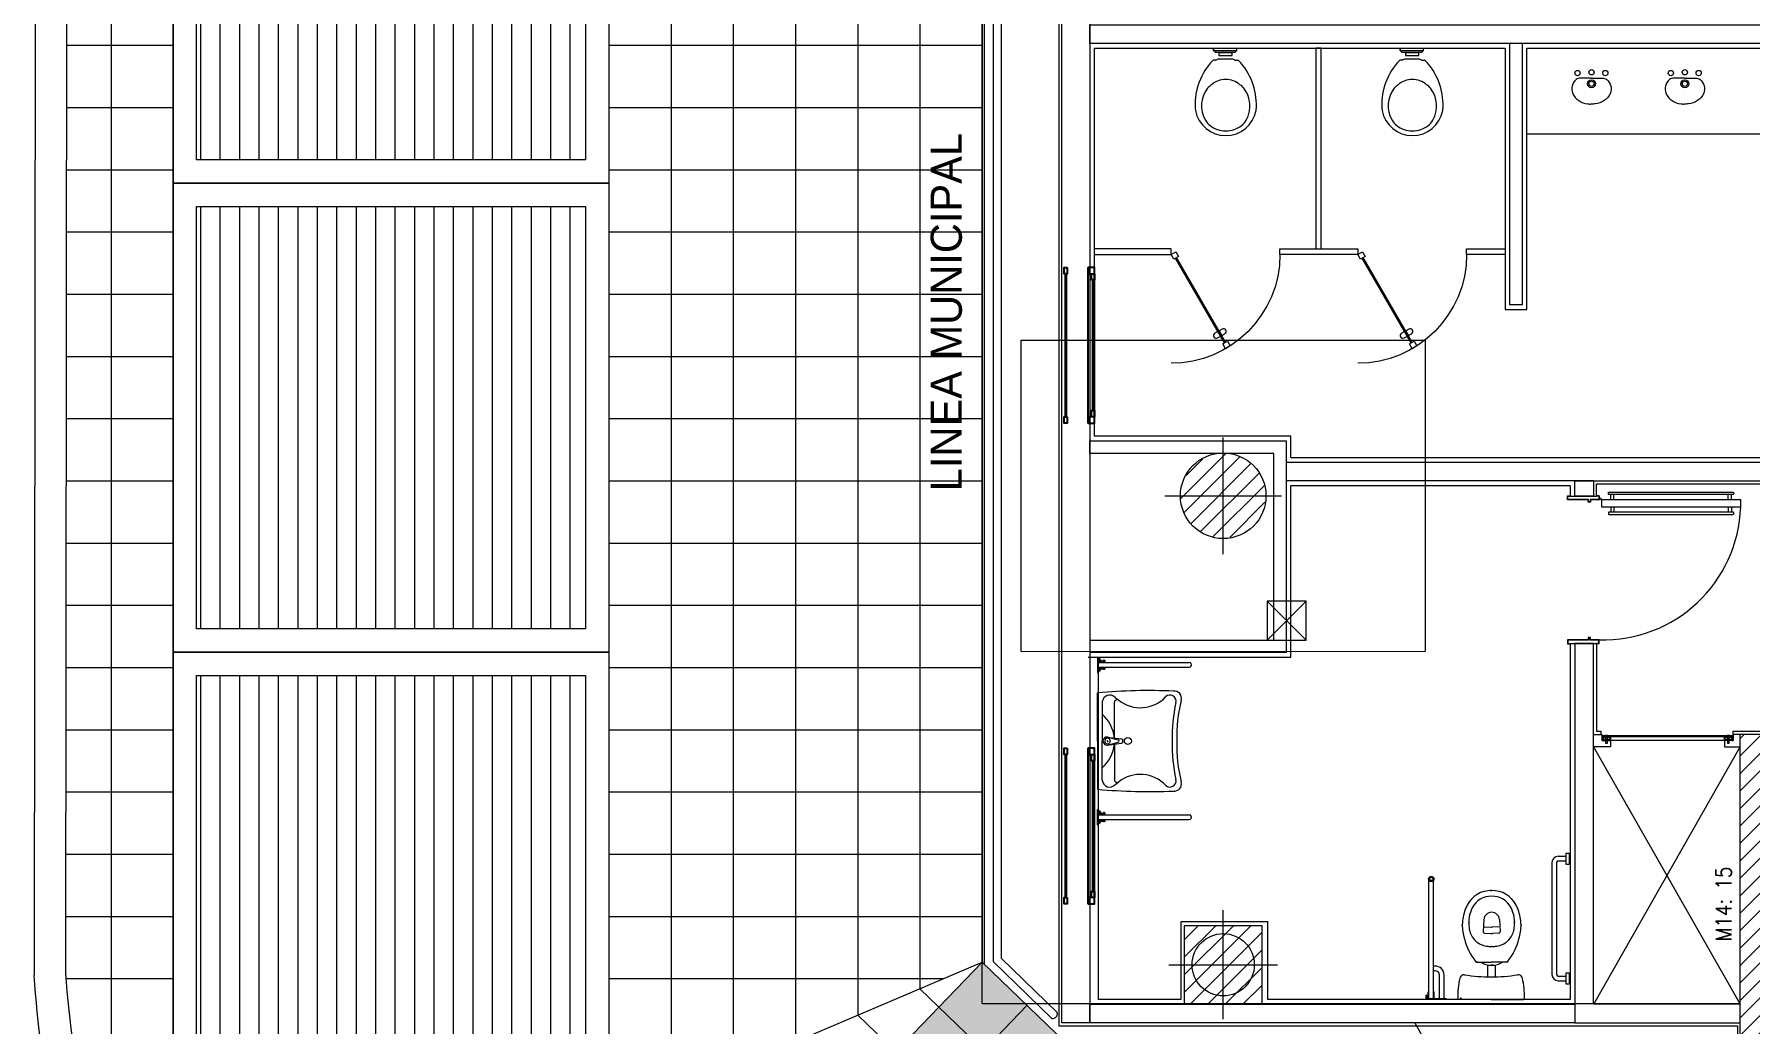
# Model space of a CAD drawing. Header units: millimetres. Extents: x 14 to 290, y 66 to 213.
# Drawn here: x 13.82 to 24.84, y 147.97 to 154.33 of the extents above; entities that cross this region are included whole.
import ezdxf
from ezdxf.enums import TextEntityAlignment as Align

# ---------------------------------------------------------------- set-up
doc = ezdxf.new("R2010")
doc.units = ezdxf.units.MM
doc.linetypes.add('HIDDEN', pattern=[9.525, 6.35, -3.175])
for name, color, linetype, lineweight in [('OCASA_TODAS_r08$0$50-EXTRACCION', 252, 'Continuous', 20), ('OCASA_TODAS_r08$0$A_VENTANAS', 252, 'Continuous', 20), ('OCASA_TODAS_r08$0$CARP-BARRIDO', 252, 'Continuous', 15), ('OCASA_TODAS_r08$0$CARP-HERRAJES', 252, 'Continuous', 15), ('OCASA_TODAS_r08$0$CARP-HOJA', 252, 'Continuous', 20), ('OCASA_TODAS_r08$0$CARP-MARCO', 252, 'Continuous', 20), ('OCASA_TODAS_r08$0$CARPINTERIA', 252, 'Continuous', 15), ('OCASA_TODAS_r08$0$CGC COLUMNAS', 252, 'Continuous', 20), ('OCASA_TODAS_r08$0$CGC COLUMNAS EJES', 252, 'Continuous', 20), ('OCASA_TODAS_r08$0$CGC COLUMNAS HATCH', 252, 'Continuous', 20), ('OCASA_TODAS_r08$0$CGC TABIQUES', 252, 'Continuous', 20), ('OCASA_TODAS_r08$0$CGC TABIQUES REF', 252, 'Continuous', 20), ('OCASA_TODAS_r08$0$CGC VIGAS', 252, 'HIDDEN', 15), ('OCASA_TODAS_r08$0$HACH MURO', 252, 'Continuous', 15), ('OCASA_TODAS_r08$0$HERRERIA', 252, 'Continuous', 20), ('OCASA_TODAS_r08$0$L.M.', 252, 'Continuous', 20), ('OCASA_TODAS_r08$0$LINEA_DE_PROYECCION', 252, 'HIDDEN', 15), ('OCASA_TODAS_r08$0$MURO CEMENTO DE 12', 252, 'Continuous', 20), ('OCASA_TODAS_r08$0$MURO CERAMICO DE 12', 252, 'Continuous', 20), ('OCASA_TODAS_r08$0$MURO CERAMICO DE 18', 252, 'Continuous', 20), ('OCASA_TODAS_r08$0$MURO CERAMICO DE 8', 252, 'Continuous', 20), ('OCASA_TODAS_r08$0$MURO LADRILLO COMUN', 252, 'Continuous', 20), ('OCASA_TODAS_r08$0$PASES ASCENSORES', 252, 'Continuous', 15), ('OCASA_TODAS_r08$0$REVESTIMIENTOS', 252, 'Continuous', 20), ('OCASA_TODAS_r08$0$Revision', 251, 'Continuous', 20), ('OCASA_TODAS_r08$0$REVOQUES', 251, 'Continuous', 15), ('OCASA_TODAS_r08$0$SANITARIOS', 251, 'Continuous', 15), ('OCASA_TODAS_r08$0$TABIQUES PLACAS YESO', 251, 'Continuous', 20), ('OCASA_TODAS_r08$0$VEREDA', 251, 'Continuous', 15)]:
    doc.layers.add(name, color=color, linetype=linetype, lineweight=lineweight)
doc.styles.add('OCASA_TODAS_r08$0$CYPETXT', font='romans__.ttf', dxfattribs={"height": 0.2})
doc.styles.add('OCASA_TODAS_r08$0$Standard', font='txt')

# ---------------------------------------------------------------- blocks, each defined once
blk = doc.blocks.new('OCASA_TODAS_r08$0$EJES_DE_LA_COLUMNA')
at = {"layer": 'OCASA_TODAS_r08$0$CGC COLUMNAS EJES'}
for p, q in [((0, -0.5), (0, 0.5)), ((-0.5, 0), (0.5, 0))]:
    blk.add_line(p, q, dxfattribs=at)
blk = doc.blocks.new('OCASA_TODAS_r08$0$Estructura PB para Arquitectura')
at = {"layer": 'OCASA_TODAS_r08$0$CGC COLUMNAS'}
blk.add_lwpolyline([(1099.408478, 374.99809), (1099.908478, 374.99809), (1099.908478, 375.49809), (1099.408478, 375.49809), (1099.408478, 374.99809)], close=True, dxfattribs=at)
blk.add_lwpolyline([(1099.408478, 374.99809), (1099.908478, 374.99809), (1099.908478, 375.49809), (1099.408478, 375.49809), (1099.408478, 374.99809)], close=True, dxfattribs=at)
for centre, radius in [((1099.658478, 378.262974, -0.000029), 0.275), ((1099.658478, 378.262974, -0.000029), 0.275), ((1099.658478, 375.24809, -0.000029), 0.2)]:
    blk.add_circle(centre, radius, dxfattribs=at)
at = {"layer": 'OCASA_TODAS_r08$0$CGC COLUMNAS HATCH'}
for p, q in [((1099.386147, 378.246122, -0.000029), (1099.675331, 378.535305, -0.000029)), ((1099.408488, 378.155326, -0.000029), (1099.766127, 378.512964, -0.000029)), ((1099.419891, 378.393003, -0.000029), (1099.52845, 378.501562, -0.000029)), ((1099.451816, 378.085516, -0.000029), (1099.835936, 378.469637, -0.000029)), ((1099.512136, 378.0327, -0.000029), (1099.888753, 378.409316, -0.000029)), ((1099.591203, 377.99863, -0.000029), (1099.922823, 378.330249, -0.000029)), ((1099.700311, 377.9946, -0.000029), (1099.926853, 378.221142, -0.000029)), ((1099.408479, 375.069744, -0.000029), (1099.836824, 375.49809, -0.000029)), ((1099.408479, 375.296018, -0.000029), (1099.61055, 375.49809, -0.000029)), ((1099.408479, 375.409156, -0.000029), (1099.497413, 375.49809, -0.000029)), ((1099.408479, 375.182881, -0.000029), (1099.723687, 375.49809, -0.000029)), ((1099.449961, 374.99809, -0.000029), (1099.908479, 375.456607, -0.000029)), ((1099.563098, 374.99809, -0.000029), (1099.908479, 375.34347, -0.000029)), ((1099.676236, 374.99809, -0.000029), (1099.908479, 375.230333, -0.000029)), ((1099.789373, 374.99809, -0.000029), (1099.908479, 375.117196, -0.000029)), ((1099.90251, 374.99809, -0.000029), (1099.908479, 375.004059, -0.000029))]:
    blk.add_line(p, q, dxfattribs=at)
at = {"layer": 'OCASA_TODAS_r08$0$CGC TABIQUES', "elevation": -0.000029}
blk.add_lwpolyline([(1102.981196, 371.248332), (1102.981196, 376.731072), (1103.131196, 376.731072), (1103.131196, 374.295923), (1105.878155, 374.295923), (1105.878155, 376.731072), (1106.028155, 376.731072), (1106.028155, 374.145923), (1103.131196, 374.145923), (1103.131196, 371.248332)], dxfattribs=at)
at = {"layer": 'OCASA_TODAS_r08$0$CGC VIGAS', "lineweight": 9}
for p, q in [((1098.108222, 374.99809, -0.000029), (1098.108222, 401.069086, -0.000029)), ((1100.959509, 377.263229, -0.000029), (1100.959509, 379.26309, -0.000029)), ((1098.358971, 377.262997, -0.000029), (1100.959509, 377.263229, -0.000029)), ((1098.108222, 374.99809, -0.000029), (1102.981196, 374.99809, -0.000029))]:
    blk.add_line(p, q, dxfattribs=at)
blk.add_lwpolyline([(1098.358971, 377.262997), (1098.358971, 379.262858), (1100.959509, 379.26309)], dxfattribs=at)
at = {"layer": 'OCASA_TODAS_r08$0$CGC COLUMNAS EJES'}
for p, xscale, yscale in [((1099.658478, 378.262974, -0.000029), 0.75, 0.75), ((1099.658478, 375.24809, -0.000029), 0.7, 0.7), ((1099.658478, 375.24809, -0.000029), 0.6, 0.6)]:
    blk.add_blockref('OCASA_TODAS_r08$0$EJES_DE_LA_COLUMNA', p, dxfattribs=dict(at, xscale=xscale, yscale=yscale))
at = {"layer": 'OCASA_TODAS_r08$0$CGC TABIQUES REF', "style": 'OCASA_TODAS_r08$0$CYPETXT', "width": 0.863438}
blk.add_text('M14: 15', height=0.1, rotation=90, dxfattribs=at).set_placement((1102.876196, 375.638373, -0.000029), align=Align.MIDDLE_CENTER)
blk = doc.blocks.new('OCASA_TODAS_r08$0$FLOICDVS')
at = {"layer": 'OCASA_TODAS_r08$0$SANITARIOS'}
for p, q in [((-0.061377, -0.076247), (-0.074187, -0.07626)), ((0.063842, -0.076117), (0.081, -0.076099))]:
    blk.add_line(p, q, dxfattribs=at)
for points in [[(-0.075, 0), (0.075, 0)], [(-0.075, -0.015154), (-0.075, 0)], [(-0.075, 0), (-0.075, -0.015154)], [(0.075, -0.015154), (0.075, 0)], [(-0.075, -0.015154), (0.075, -0.015154)], [(-0.075, -0.015154), (-0.063685, -0.024285)], [(-0.063685, -0.024285), (0.063685, -0.024285)], [(0.049962, -0.068812), (-0.047362, -0.068829)], [(-0.040186, -0.024285), (-0.040186, -0.046461), (0.044347, -0.046461), (0.044347, -0.024285)], [(0.044347, -0.024285), (0.044347, -0.030155), (-0.040186, -0.030155), (-0.040186, -0.024285)], [(0.075, -0.015154), (0.063685, -0.024285)]]:
    blk.add_lwpolyline(points, dxfattribs=at)
for centre, radius, start, end in [((0.21901, -0.363193), 0.412677, 136.427375, 181.977505), ((-0.074179, -0.08426), 0.008, 90.059385, 136.427375), ((-0.061386, -0.068247), 0.008, 270.059385, 305.49033), ((0.001315, -0.156182), 0.1, 119.128699, 125.49033), ((0.001315, -0.156182), 0.1, 54.628441, 60.891305), ((0.063834, -0.068117), 0.008, 234.628441, 270.059385), ((0.081008, -0.084099), 0.008, 43.691396, 90.059385), ((-0.211602, -0.36364), 0.412677, 358.141266, 43.691396), ((0.003684, -0.343728), 0.143048, 90.059385, 129.924466), ((0.003684, -0.343728), 0.143048, 50.194305, 90.059385), ((0.03408, -0.369768), 0.186146, 142.397501, 209.943791), ((0.022534, -0.385727), 0.187771, 126.108162, 136.378791), ((-0.01508, -0.385766), 0.187771, 43.73998, 54.010609), ((-0.026659, -0.369831), 0.186146, 330.17498, 37.72127), ((0.027174, -0.363387), 0.221042, 183.643525, 189.515329), ((0.003704, -0.363215), 0.197964, 190.687271, 270.059385), ((0.003704, -0.363215), 0.197964, 270.059385, 349.4315), ((-0.019766, -0.363435), 0.221042, 350.603442, 356.475246), ((-0.031611, -0.409009), 0.109643, 209.310244, 233.514819), ((0.003704, -0.363215), 0.167464, 233.116522, 270.059385), ((0.003704, -0.363215), 0.167464, 270.059385, 307.002249), ((0.039114, -0.408935), 0.109643, 306.603952, 330.808527)]:
    blk.add_arc(centre, radius, start, end, dxfattribs=at)
blk = doc.blocks.new('OCASA_TODAS_r08$0$009-ECH-A-PL-PB-EME$0$bacha discap')
for p, q in [((-0.000018, 0.497234), (0.003982, 0.497234)), ((-0.000018, 0.497234), (-0.000015, 0.399234)), ((0.003982, 0.497234), (0.003985, 0.399234)), ((0.003983, 0.474429), (0.046983, 0.474431)), ((0.003983, 0.470429), (0.046983, 0.470431)), ((0.003983, 0.463265), (0.588983, 0.463285)), ((0.017764, 0.482021), (0.005764, 0.48202)), ((0.005764, 0.48202), (0.005764, 0.474631)), ((0.017764, 0.474632), (0.005764, 0.474631)), ((0.014764, 0.483009), (0.008764, 0.483008)), ((0.011764, 0.48202), (0.011764, 0.474632)), ((0.017764, 0.482021), (0.017764, 0.474632)), ((0.03689, 0.46816), (0.034705, 0.46816)), ((0.040591, 0.470223), (0.035637, 0.470223)), ((0.040591, 0.468376), (0.035637, 0.468375)), ((0.044292, 0.478068), (0.036889, 0.478068)), ((0.036889, 0.478068), (0.036889, 0.474375)), ((0.03689, 0.468375), (0.03689, 0.46816)), ((0.040591, 0.470223), (0.045545, 0.470223)), ((0.040591, 0.468376), (0.045545, 0.468376)), ((0.044292, 0.478068), (0.044292, 0.474376)), ((0.044293, 0.468376), (0.044293, 0.46816)), ((0.044293, 0.46816), (0.046477, 0.46816)), ((-0.000015, 0.399234), (0.003985, 0.399234)), ((0.003984, 0.433265), (0.588984, 0.433285)), ((0.003984, 0.426039), (0.046984, 0.42604)), ((0.003984, 0.422039), (0.046984, 0.42204)), ((0.005766, 0.414448), (0.005766, 0.421837)), ((0.017766, 0.421837), (0.005766, 0.421837)), ((0.017766, 0.414449), (0.005766, 0.414448)), ((0.014766, 0.41346), (0.008766, 0.41346)), ((0.011766, 0.414448), (0.011766, 0.421837)), ((0.017766, 0.414449), (0.017766, 0.421837)), ((0.036891, 0.42831), (0.034706, 0.42831)), ((0.040592, 0.428095), (0.035638, 0.428095)), ((0.040593, 0.426248), (0.035638, 0.426247)), ((0.036891, 0.428095), (0.036891, 0.42831)), ((0.036891, 0.418402), (0.036891, 0.422095)), ((0.044294, 0.418403), (0.036891, 0.418402)), ((0.040592, 0.428095), (0.045547, 0.428095)), ((0.040593, 0.426248), (0.045547, 0.426248)), ((0.044294, 0.42831), (0.046479, 0.428311)), ((0.044294, 0.428095), (0.044294, 0.42831)), ((0.044294, 0.418403), (0.044294, 0.422095)), ((0, -0.041856), (0, 0.268144)), ((0.113601, 0.237803), (0.135801, 0.220085)), ((0.029167, 0.210294), (0.029167, -0.041638)), ((0.108438, -0.02192), (0.108438, 0.206777)), ((0, -0.041856), (0, -0.351856)), ((0.029167, -0.294005), (0.029167, -0.042073)), ((0.060417, -0.015821), (0.152155, -0.027472)), ((0.060417, -0.067455), (0.152155, -0.055804)), ((0.065889, -0.016516), (0.131485, -0.033613)), ((0.065889, -0.066761), (0.131485, -0.049664)), ((0.108438, -0.061357), (0.108438, -0.290488)), ((0.113601, -0.321515), (0.135801, -0.303797)), ((0, -0.482517), (0.004, -0.482517)), ((0, -0.580517), (0, -0.482517)), ((0.004, -0.580517), (0.004, -0.482517)), ((0.004, -0.505321), (0.047, -0.505321)), ((0.004, -0.509321), (0.047, -0.509321)), ((0.004, -0.516547), (0.589, -0.516547)), ((0.004, -0.546547), (0.589, -0.546547)), ((0.005781, -0.497731), (0.005781, -0.505119)), ((0.017781, -0.497731), (0.005781, -0.497731)), ((0.017781, -0.505119), (0.005781, -0.505119)), ((0.014781, -0.496743), (0.008781, -0.496743)), ((0.011781, -0.497731), (0.011781, -0.505119)), ((0.017781, -0.497731), (0.017781, -0.505119)), ((0.036907, -0.511592), (0.034722, -0.511592)), ((0.040608, -0.509529), (0.035654, -0.509529)), ((0.040608, -0.511376), (0.035654, -0.511376)), ((0.04431, -0.501684), (0.036907, -0.501684)), ((0.036907, -0.501684), (0.036907, -0.505376)), ((0.036907, -0.511376), (0.036907, -0.511592)), ((0.040608, -0.509529), (0.045562, -0.509529)), ((0.040608, -0.511376), (0.045562, -0.511376)), ((0.04431, -0.501684), (0.04431, -0.505376)), ((0.04431, -0.511376), (0.04431, -0.511592)), ((0.04431, -0.511592), (0.046495, -0.511592)), ((0, -0.580517), (0.004, -0.580517)), ((0.004, -0.553712), (0.047, -0.553712)), ((0.004, -0.557712), (0.047, -0.557712)), ((0.005781, -0.565303), (0.005781, -0.557914)), ((0.017781, -0.557914), (0.005781, -0.557914)), ((0.017781, -0.565303), (0.005781, -0.565303)), ((0.014781, -0.566291), (0.008781, -0.566291)), ((0.011781, -0.565303), (0.011781, -0.557914)), ((0.017781, -0.565303), (0.017781, -0.557914)), ((0.036907, -0.551442), (0.034722, -0.551442)), ((0.040608, -0.551657), (0.035654, -0.551657)), ((0.040608, -0.553504), (0.035654, -0.553504)), ((0.036907, -0.551657), (0.036907, -0.551442)), ((0.036907, -0.561349), (0.036907, -0.557657)), ((0.04431, -0.561349), (0.036907, -0.561349)), ((0.040608, -0.551657), (0.045562, -0.551657)), ((0.040608, -0.553504), (0.045562, -0.553504)), ((0.04431, -0.551442), (0.046495, -0.551442)), ((0.04431, -0.551657), (0.04431, -0.551442)), ((0.04431, -0.561349), (0.04431, -0.557657))]:
    blk.add_line(p, q)
blk.add_circle((0.194445, -0.041638), 0.0225)
for centre, radius, start, end in [((0.008764, 0.47796), 0.005048, 53.541216, 126.462679), ((0.011764, 0.482491), 0.005149, 0.001947, 180.001947), ((0.014764, 0.47796), 0.005048, 53.541216, 126.462679), ((0.040591, 0.470681), 0.006403, 203.181747, 336.822148), ((0.035637, 0.469299), 0.000924, 90.001947, 270.001947), ((0.045545, 0.469299), 0.000924, 270.001947, 90.001947), ((0.046983, 0.472431), 0.002, 270.001947, 90.001947), ((0.588983, 0.448285), 0.015, 270.001947, 90.001947), ((0.008766, 0.418508), 0.005048, 233.541216, 306.462679), ((0.011766, 0.413978), 0.005149, 180.001947, 0.001947), ((0.014766, 0.418509), 0.005048, 233.541216, 306.462679), ((0.040593, 0.42579), 0.006403, 23.181747, 156.822148), ((0.035638, 0.427171), 0.000924, 90.001947, 270.001947), ((0.045547, 0.427171), 0.000924, 270.001947, 90.001947), ((0.046984, 0.42404), 0.002, 270.001947, 90.001947), ((0.333038, -3.547768), 3.830417, 87.686349, 94.987919), ((0.077544, 0.205141), 0.048651, 42.17251, 173.919819), ((0.125356, 0.206777), 0.016918, 51.876106, 180), ((0.274113, 0.39633), 0.224037, 231.876106, 317.019251), ((0.464539, 0.214099), 0.039666, 347.888899, 131.966292), ((0.492046, 0.23236), 0.04737, 346.506232, 95.298314), ((1.486142, -0.016883), 0.977498, 165.896599, 181.457555), ((-0.117544, -0.041638), 0.225982, 5.034008, 49.517713), ((1.500513, -0.017368), 1.021852, 167.3865, 181.40985), ((-0.117544, -0.042073), 0.225982, 310.482287, 355.078049), ((0.060417, -0.041638), 0.025817, 75.523831, 284.476169), ((0.063631, -0.041638), 0.0175, 0, 180), ((0.063631, -0.041638), 0.0175, 180, 0), ((0.063631, -0.041638), 0.003214, 0, 180), ((0.063631, -0.041638), 0.003214, 180, 0), ((0.12992, -0.041638), 0.008177, 281.036933, 78.963067), ((0.148498, -0.041638), 0.014631, 270, 90), ((1.500513, -0.066343), 1.021852, 178.59015, 192.6135), ((1.581737, -0.027611), 1.102025, 180.73498, 180.740641), ((1.486142, -0.066829), 0.977498, 178.542445, 194.103401), ((1.567837, -0.028379), 1.058961, 180.723313, 180.729203), ((0.077544, -0.288852), 0.048651, 186.080181, 317.82749), ((0.125356, -0.290488), 0.016918, 180, 308.123894), ((0.274113, -0.480042), 0.224037, 42.980749, 128.123894), ((0.464539, -0.297811), 0.039666, 228.033708, 12.111101), ((0.492046, -0.316071), 0.04737, 264.701686, 13.493768), ((0.333038, 3.464056), 3.830417, 265.012081, 272.313651), ((0.008781, -0.501791), 0.005048, 53.539269, 126.460731), ((0.011781, -0.49726), 0.005149, 0, 180), ((0.014781, -0.501791), 0.005048, 53.539269, 126.460731), ((0.040608, -0.509071), 0.006403, 203.1798, 336.8202), ((0.040608, -0.553962), 0.006403, 23.1798, 156.8202), ((0.035654, -0.510453), 0.000924, 90, 270), ((0.045562, -0.510453), 0.000924, 270, 90), ((0.047, -0.507321), 0.002, 270, 90), ((0.589, -0.531547), 0.015, 270, 90), ((0.008781, -0.561243), 0.005048, 233.539269, 306.460731), ((0.011781, -0.565773), 0.005149, 180, 0), ((0.014781, -0.561243), 0.005048, 233.539269, 306.460731), ((0.035654, -0.552581), 0.000924, 90, 270), ((0.045562, -0.552581), 0.000924, 270, 90), ((0.047, -0.555712), 0.002, 270, 90)]:
    blk.add_arc(centre, radius, start, end)
blk = doc.blocks.new('OCASA_TODAS_r08$0$009-ECH-A-PL-PB-EME$0$DISCAPACITADO-INODORO CON BARRAL')
for p, q in [((2.998511, 20.703112), (2.998511, 20.83471)), ((2.998511, 20.83471), (3.024846, 20.83471)), ((3.002511, 20.703112), (3.002511, 20.830784)), ((3.002511, 20.830784), (3.024846, 20.830784)), ((3.002511, 20.821961), (3.047511, 20.821961)), ((3.002511, 20.818972), (3.047511, 20.818972)), ((3.002511, 20.816858), (3.764168, 20.816858)), ((3.002511, 20.816858), (3.002511, 20.786858)), ((3.002511, 20.786858), (3.764168, 20.786858)), ((3.002511, 20.785411), (3.047511, 20.785411)), ((3.002511, 20.782422), (3.047511, 20.782422)), ((3.003056, 20.74972), (3.155452, 20.74972)), ((3.024846, 20.830784), (3.024846, 20.83471)), ((3.047511, 20.821961), (3.047511, 20.818972)), ((3.047511, 20.782422), (3.047511, 20.785411)), ((3.182872, 20.77714), (3.182872, 20.786858)), ((3.212872, 20.77714), (3.212872, 20.786858)), ((2.998511, 20.703112), (3.002511, 20.703112)), ((2.998511, 20.417246), (2.998511, 20.624245)), ((3.003056, 20.71972), (3.155452, 20.71972)), ((2.998511, 20.417246), (2.998511, 20.210247)), ((3.144075, 20.438741), (3.219896, 20.438741)), ((3.218506, 20.404819), (3.218506, 20.413741)), ((3.238506, 20.509013), (3.238506, 20.413741)), ((3.238506, 20.31847), (3.238506, 20.413741)), ((3.424382, 20.459477), (3.421817, 20.419883)), ((3.424382, 20.368006), (3.421817, 20.4076)), ((3.511794, 20.463633), (3.435037, 20.468826)), ((3.464538, 20.460597), (3.461733, 20.417297)), ((3.464538, 20.366886), (3.461733, 20.410186)), ((3.142514, 20.389946), (3.219699, 20.389946)), ((3.511794, 20.36385), (3.435037, 20.358657)), ((3.118511, 19.986241), (3.118511, 19.936241)), ((3.148511, 19.986241), (3.148511, 19.936241)), ((3.878511, 20.026241), (3.158511, 20.026241)), ((3.878511, 19.996241), (3.158511, 19.996241)), ((3.888511, 19.986241), (3.888511, 19.936241)), ((3.918511, 19.986241), (3.918511, 19.936241)), ((3.168511, 19.936241), (3.098511, 19.936241)), ((3.098511, 19.936241), (3.098511, 19.916241)), ((3.168511, 19.916241), (3.098511, 19.916241)), ((3.168511, 19.936241), (3.168511, 19.916241)), ((3.938511, 19.936241), (3.868511, 19.936241)), ((3.868511, 19.936241), (3.868511, 19.916241)), ((3.938511, 19.916241), (3.868511, 19.916241)), ((3.938511, 19.936241), (3.938511, 19.916241))]:
    blk.add_line(p, q)
for radius in [0.017164, 0.010854]:
    blk.add_circle((3.772511, 20.801858), radius)
for centre, radius, start, end in [((3.155452, 20.77714), 0.05742, 270, 0), ((3.155452, 20.77714), 0.02742, 270, 0), ((3.006511, 20.624247), 0.008, 90, 180), ((3.006511, 20.007626), 0.62462, 78.220459, 90), ((3.128309, 20.591682), 0.028, 351.710509, 78.220459), ((4.446431, 20.399635), 1.304038, 171.710509, 179.226205), ((3.248506, 20.509013), 0.01, 129.00812, 180), ((3.473506, 20.231241), 0.367466, 103.37444, 129.00812), ((3.491506, 20.403741), 0.163248, 124.042781, 139.969741), ((3.481969, 20.284193), 0.318567, 90.622854, 107.060775), ((3.473216, 20.419849), 0.139796, 106.030898, 121.526022), ((3.492389, 20.330209), 0.231332, 98.923451, 104.463805), ((3.491506, 20.314991), 0.24625, 81.828766, 98.171234), ((3.466506, 20.284978), 0.31799, 69.974016, 87.837302), ((3.481107, 20.322542), 0.240522, 64.010193, 79.119909), ((3.453393, 20.262214), 0.343898, 64.264316, 69.220045), ((3.524006, 20.416241), 0.137523, 358.958373, 62.96914), ((3.524006, 20.416241), 0.174523, 358.958373, 62.96914), ((4.446431, 20.434857), 1.304038, 180.773795, 188.289491), ((3.331019, 20.420028), 0.112688, 145.181117, 183.198065), ((3.331019, 20.407455), 0.112688, 176.801935, 214.818883), ((3.617646, 20.413741), 0.27914, 175.151058, 180), ((3.617646, 20.413741), 0.27914, 180, 184.848942), ((3.496224, 20.418882), 0.157802, 145.288654, 173.284087), ((3.607933, 20.407208), 0.186547, 176.10406, 177.992909), ((3.607933, 20.420275), 0.186547, 182.007091, 183.89594), ((3.434362, 20.458848), 0.01, 86.12969, 176.394995), ((3.521131, 20.413741), 0.059504, 176.574186, 183.425814), ((3.5085, 20.413741), 0.05, 273.777459, 86.222541), ((3.524006, 20.411241), 0.137523, 297.03086, 1.041627), ((3.524006, 20.411241), 0.174523, 297.03086, 1.041627), ((3.248506, 20.31847), 0.01, 180, 230.99188), ((3.473506, 20.596241), 0.367466, 230.99188, 256.62556), ((3.496224, 20.4086), 0.157802, 186.715913, 214.711346), ((3.491506, 20.423741), 0.163248, 220.030259, 235.957219), ((3.434362, 20.368634), 0.01, 183.605005, 273.87031), ((3.006511, 20.210247), 0.008, 180, 270), ((3.006511, 20.826866), 0.62462, 270, 281.779541), ((3.128309, 20.242811), 0.028, 281.779541, 8.289491), ((3.481969, 20.543289), 0.318567, 252.939225, 269.377146), ((3.473216, 20.407633), 0.139796, 238.473978, 253.969102), ((3.492389, 20.497273), 0.231332, 255.536195, 261.076549), ((3.491506, 20.512491), 0.24625, 261.828766, 278.171234), ((3.466506, 20.542505), 0.31799, 272.162698, 290.025984), ((3.481107, 20.50494), 0.240522, 280.880091, 295.989807), ((3.453393, 20.565269), 0.343898, 290.779955, 295.735684), ((3.158511, 19.986241), 0.04, 90, 180), ((3.158511, 19.986241), 0.01, 90, 180), ((3.878511, 19.986241), 0.04, 0, 90), ((3.878511, 19.986241), 0.01, 0, 90)]:
    blk.add_arc(centre, radius, start, end)
for p in [(3.006511, 20.612246), (3.23948, 20.513317), (3.478506, 20.602741), (3.490987, 20.561241), (3.218506, 20.413741), (3.238506, 20.509075), (3.238506, 20.509013), (3.338506, 20.413741), (3.6985, 20.419414), (3.6985, 20.414414), (3.23948, 20.314165), (3.478506, 20.224741), (3.493967, 20.266254)]:
    blk.add_point(p)
blk = doc.blocks.new('OCASA_TODAS_r08$0$P10 70-035')
at = {"layer": 'OCASA_TODAS_r08$0$CARP-BARRIDO'}
blk.add_arc((0, 0.035), 0.7, 0, 90, dxfattribs=at)
at = {"layer": 'OCASA_TODAS_r08$0$CARP-HERRAJES'}
for points in [[(0.299622, 0.572154), (0.319191, 0.560856), (0.301691, 0.530545), (0.282122, 0.541843, -1)], [(0.328188, 0.515247), (0.30862, 0.526545), (0.32612, 0.556856), (0.345688, 0.545558, -1)]]:
    blk.add_lwpolyline(points, format="xyb", close=True, dxfattribs=at)
blk.add_lwpolyline([(0.274884, 0.564113), (0.276716, 0.567287)], dxfattribs=at)
at = {"layer": 'OCASA_TODAS_r08$0$CARP-HOJA'}
for p, q in [((0.344191, 0.604157), (0.029191, 0.058561)), ((0.35112, 0.600157), (0.03612, 0.054561))]:
    blk.add_line(p, q, dxfattribs=at)
for points in [[(0.35, 0.641218), (0.3325, 0.610907), (0.362811, 0.593407), (0.380311, 0.623718)], [(0.0175, 0.065311), (0, 0.035), (0.030311, 0.0175), (0.047811, 0.047811)]]:
    blk.add_lwpolyline(points, close=True, dxfattribs=at)
blk = doc.blocks.new('OCASA_TODAS_r08$0$P16 17')
at = {"layer": 'OCASA_TODAS_r08$0$CARP-BARRIDO'}
blk.add_arc((-13.161196, -23.401783, -0.000123), 0.885209, 178.329117, 268.111658, dxfattribs=at)
at = {"layer": 'OCASA_TODAS_r08$0$CARP-HERRAJES'}
for p, q in [((-13.190489, -23.450916, -0.000006), (-13.225168, -23.450916, -0.000006)), ((-13.190365, -23.470696, -0.000006), (-13.225168, -23.470696, -0.000006)), ((-13.14586, -23.470696, -0.000006), (-13.111058, -23.470696, -0.000006)), ((-13.145736, -23.450916, -0.000006), (-13.111058, -23.450916, -0.000006)), ((-13.190365, -24.206603, 0.000048), (-13.225168, -24.206603, 0.000048)), ((-13.190489, -24.226383, 0.000048), (-13.225168, -24.226383, 0.000048)), ((-13.14586, -24.206603, 0.000048), (-13.111058, -24.206603, 0.000048)), ((-13.145736, -24.226383, 0.000048), (-13.111058, -24.226383, 0.000048))]:
    blk.add_line(p, q, dxfattribs=at)
at = {"layer": 'OCASA_TODAS_r08$0$CARP-HERRAJES', "elevation": 0.000048}
for points in [[(-13.235058, -24.241511), (-13.230113, -24.241511, 0.467786), (-13.225168, -24.236533), (-13.225168, -23.440766, 0.414214), (-13.230144, -23.435852), (-13.235089, -23.435883, 0.414214), (-13.240003, -23.440859), (-13.240003, -24.236626, 0.366812)], [(-13.101168, -24.241511), (-13.106113, -24.241511, -0.467786), (-13.111058, -24.236533), (-13.111058, -23.440766, -0.414214), (-13.106082, -23.435852), (-13.101137, -23.435883, -0.414214), (-13.096223, -23.440859), (-13.096223, -24.236626, -0.366812)]]:
    blk.add_lwpolyline(points, format="xyb", close=True, dxfattribs=at)
at = {"layer": 'OCASA_TODAS_r08$0$CARP-HOJA', "extrusion": (1.67932e-05, 6.2673e-05, 1), "elevation": -0.001695}
blk.add_lwpolyline([(-13.190365, -23.390868), (-13.190365, -24.286511), (-13.14586, -24.286511), (-13.14586, -23.390868)], close=True, dxfattribs=at)
at = {"layer": 'OCASA_TODAS_r08$0$CARP-MARCO'}
for p, q in [((-14.046029, -23.172771, -0.000008), (-14.071029, -23.172771, -0.000008)), ((-14.071029, -23.172771, -0.000008), (-14.071029, -23.187771, -0.000008)), ((-14.071029, -23.172771, -0.000008), (-14.071029, -23.189371, -0.000008)), ((-14.069429, -23.189371, -0.000008), (-14.071029, -23.189371, -0.000008)), ((-14.047629, -23.174371, -0.000008), (-14.069429, -23.174371, -0.000008)), ((-14.069429, -23.174371, -0.000008), (-14.069429, -23.187771, -0.000008)), ((-14.069429, -23.174371, -0.000008), (-14.069429, -23.189371, -0.000008)), ((-14.047629, -23.307571, -0.000008), (-14.047629, -23.174371, -0.000008)), ((-14.046029, -23.305971, -0.000008), (-14.046029, -23.172771, -0.000008)), ((-13.146029, -23.305971, -0.000008), (-13.146029, -23.172771, -0.000008)), ((-13.146029, -23.172771, -0.000008), (-13.121029, -23.172771, -0.000008)), ((-13.144429, -23.307571, -0.000008), (-13.144429, -23.174371, -0.000008)), ((-13.144429, -23.174371, -0.000008), (-13.122629, -23.174371, -0.000008)), ((-13.122629, -23.174371, -0.000008), (-13.122629, -23.187771, -0.000008)), ((-13.122629, -23.174371, -0.000008), (-13.122629, -23.189371, -0.000008)), ((-13.122629, -23.189371, -0.000008), (-13.121029, -23.189371, -0.000008)), ((-13.121029, -23.172771, -0.000008), (-13.121029, -23.187771, -0.000008)), ((-13.121029, -23.172771, -0.000008), (-13.121029, -23.189371, -0.000008)), ((-14.071029, -23.375971, -0.000008), (-14.071029, -23.359371, -0.000008)), ((-14.069429, -23.359371, -0.000008), (-14.071029, -23.359371, -0.000008)), ((-14.071029, -23.375971, -0.000008), (-14.071029, -23.360971, -0.000008)), ((-14.071029, -23.375971, -0.000008), (-14.046029, -23.375971, -0.000008)), ((-14.069429, -23.374371, -0.000008), (-14.069429, -23.359371, -0.000008)), ((-14.069429, -23.374371, -0.000008), (-14.069429, -23.360971, -0.000008)), ((-14.069429, -23.374371, -0.000008), (-14.047629, -23.374371, -0.000008)), ((-14.032629, -23.307571, -0.000008), (-14.047629, -23.307571, -0.000008)), ((-14.047629, -23.374371, -0.000008), (-14.047629, -23.319371, -0.000008)), ((-14.047629, -23.319371, -0.000008), (-14.032629, -23.319371, -0.000008)), ((-14.031029, -23.305971, -0.000008), (-14.046029, -23.305971, -0.000008)), ((-14.046029, -23.375971, -0.000008), (-14.046029, -23.320971, -0.000008)), ((-14.046029, -23.320971, -0.000008), (-14.031029, -23.320971, -0.000008)), ((-14.032629, -23.319371, -0.000008), (-14.032629, -23.307571, -0.000008)), ((-14.031029, -23.320971, -0.000008), (-14.031029, -23.305971, -0.000008)), ((-13.161029, -23.320971, -0.000008), (-13.161029, -23.305971, -0.000008)), ((-13.161029, -23.305971, -0.000008), (-13.146029, -23.305971, -0.000008)), ((-13.146029, -23.320971, -0.000008), (-13.161029, -23.320971, -0.000008)), ((-13.159429, -23.319371, -0.000008), (-13.159429, -23.307571, -0.000008)), ((-13.159429, -23.307571, -0.000008), (-13.144429, -23.307571, -0.000008)), ((-13.144429, -23.319371, -0.000008), (-13.159429, -23.319371, -0.000008)), ((-13.146029, -23.375971, -0.000008), (-13.146029, -23.320971, -0.000008)), ((-13.121029, -23.375971, -0.000008), (-13.146029, -23.375971, -0.000008)), ((-13.144429, -23.374371, -0.000008), (-13.144429, -23.319371, -0.000008)), ((-13.122629, -23.374371, -0.000008), (-13.144429, -23.374371, -0.000008)), ((-13.122629, -23.374371, -0.000008), (-13.122629, -23.359371, -0.000008)), ((-13.122629, -23.359371, -0.000008), (-13.121029, -23.359371, -0.000008)), ((-13.122629, -23.374371, -0.000008), (-13.122629, -23.360971, -0.000008)), ((-13.121029, -23.375971, -0.000008), (-13.121029, -23.359371, -0.000008)), ((-13.121029, -23.375971, -0.000008), (-13.121029, -23.360971, -0.000008))]:
    blk.add_line(p, q, dxfattribs=at)
blk.add_circle((-13.139413, -23.382781, -0.000008), 0.006, dxfattribs=at)

msp = doc.modelspace()

# ---------------------------------------------------------------- hatches: boundary and pattern name
at = {"layer": 'OCASA_TODAS_r08$0$HACH MURO'}
h = msp.add_hatch(dxfattribs=at)
h.set_pattern_fill('ANSI31', color=256, scale=0.025, style=0)
h.set_pattern_definition([(45, (274.50704, 155.71555), (-0.0561266, 0.0561266), [])])
h.paths.add_polyline_path([(27.828, 149.832), (27.678, 149.832), (27.678, 147.396), (24.931, 147.396), (24.931, 149.832), (24.781, 149.832), (24.781, 144.349), (24.931, 144.349), (24.931, 147.246), (27.828, 147.246)])
at = {"layer": 'OCASA_TODAS_r08$0$Revision', "lineweight": 30}
h = msp.add_hatch(dxfattribs=at)
h.set_pattern_fill('DOTS', color=253, scale=0.05, angle=316.0431)
h.set_pattern_definition([(316.0431, (19.254746, 143.38967), (0.0836651, 0.0295913), [0, -0.079375])])
h.paths.add_polyline_path([(15.204, 147.345), (23.139, 139.692), (23.432, 139.691), (23.432, 139.966), (21.729, 141.609), (24.228, 144.2), (23.652, 144.755), (21.153, 142.164), (17.986, 145.218), (20.484, 147.81), (19.908, 148.365), (17.41, 145.773), (15.78, 147.345)])
at = {"layer": 'OCASA_TODAS_r08$0$VEREDA'}
h = msp.add_hatch(dxfattribs=at)
h.set_pattern_fill('LINE', color=256, angle=270)
h.set_pattern_definition([(270, (0.63575, 116.33001), (0.125, 0), [])])
h.paths.add_polyline_path([(17.359, 147.495), (14.859, 147.495), (14.859, 150.209), (17.359, 150.209)])
h.paths.add_polyline_path([(17.359, 150.509), (14.859, 150.509), (14.859, 153.223), (17.359, 153.223)])
h.paths.add_polyline_path([(17.359, 153.523), (14.859, 153.523), (14.859, 156.237), (17.359, 156.237)])
h.paths.add_polyline_path([(17.359, 156.537), (14.859, 156.537), (14.859, 159.252), (17.359, 159.252)])
h.paths.add_polyline_path([(17.359, 159.552), (14.859, 159.552), (14.859, 162.266), (17.359, 162.266)])
h.paths.add_polyline_path([(17.359, 162.566), (14.859, 162.566), (14.859, 165.28), (17.359, 165.28)])
h.paths.add_polyline_path([(17.359, 165.58), (14.859, 165.58), (14.859, 168.294), (17.359, 168.294)])
h.paths.add_polyline_path([(17.359, 168.594), (14.859, 168.594), (14.859, 171.308), (17.359, 171.308)])

# ---------------------------------------------------------------- linework, layer by layer
at = {"color": 4}
for points in [[(20.455, 152.832), (20.455, 152.792), (20.435, 152.792), (20.435, 152.832)], [(20.631, 152.792), (20.631, 152.752), (20.611, 152.752), (20.611, 152.792)], [(20.455, 151.872), (20.455, 151.832), (20.435, 151.832), (20.435, 151.872)], [(20.455, 149.741), (20.455, 149.701), (20.435, 149.701), (20.435, 149.741)], [(20.631, 149.701), (20.631, 149.661), (20.611, 149.661), (20.611, 149.701)], [(20.455, 148.781), (20.455, 148.741), (20.435, 148.741), (20.435, 148.781)]]:
    msp.add_lwpolyline(points, close=True, dxfattribs=at)
for points, elevation in [([(20.442, 152.792), (20.442, 151.872)], -0.666), ([(20.448, 152.792), (20.448, 151.872)], -0.666), ([(20.618, 152.752), (20.618, 151.912)], -0.333), ([(20.624, 152.752), (20.624, 151.912)], -0.333), ([(20.442, 149.701), (20.442, 148.781)], -0.666), ([(20.448, 149.701), (20.448, 148.781)], -0.666), ([(20.618, 149.661), (20.618, 148.821)], -0.333), ([(20.624, 149.661), (20.624, 148.821)], -0.333)]:
    msp.add_lwpolyline(points, dxfattribs=dict(at, elevation=elevation))
at = {"color": 251, "elevation": -0.333}
for points in [[(20.591, 151.832), (20.591, 152.832)], [(20.631, 151.832), (20.631, 152.832)], [(20.591, 148.741), (20.591, 149.741)], [(20.631, 148.741), (20.631, 149.741)]]:
    msp.add_lwpolyline(points, dxfattribs=at)
at = {"color": 4}
for points in [[(20.611, 152.832), (20.591, 152.832), (20.591, 152.792), (20.611, 152.792)], [(20.611, 152.792), (20.631, 152.792), (20.631, 152.832), (20.611, 152.832)], [(20.611, 151.872), (20.591, 151.872), (20.591, 151.832), (20.611, 151.832)], [(20.611, 151.832), (20.631, 151.832), (20.631, 151.872), (20.611, 151.872)], [(20.611, 149.741), (20.591, 149.741), (20.591, 149.701), (20.611, 149.701)], [(20.611, 149.701), (20.631, 149.701), (20.631, 149.741), (20.611, 149.741)], [(20.611, 148.781), (20.591, 148.781), (20.591, 148.741), (20.611, 148.741)], [(20.611, 148.741), (20.631, 148.741), (20.631, 148.781), (20.611, 148.781)]]:
    msp.add_lwpolyline(points, dxfattribs=at)
at = {"color": 4, "elevation": -0.333}
for points in [[(20.631, 151.912), (20.631, 151.872), (20.611, 151.872), (20.611, 151.912)], [(20.631, 148.821), (20.631, 148.781), (20.611, 148.781), (20.611, 148.821)]]:
    msp.add_lwpolyline(points, close=True, dxfattribs=at)
at = {"layer": 'OCASA_TODAS_r08$0$50-EXTRACCION'}
for p, q in [((21.741, 150.436), (21.991, 150.686)), ((21.741, 150.686), (21.991, 150.436))]:
    msp.add_line(p, q, dxfattribs=at)
msp.add_lwpolyline([(21.741, 150.436), (21.991, 150.436), (21.991, 150.686), (21.741, 150.686)], close=True, dxfattribs=at)
at = {"layer": 'OCASA_TODAS_r08$0$A_VENTANAS'}
for p, q in [((19.979, 171.52), (19.979, 148.369)), ((20.03, 171.47), (20.03, 148.391))]:
    msp.add_line(p, q, dxfattribs=at)
for points in [[(20.357, 148.004), (19.979, 148.369)], [(20.392, 148.041), (20.03, 148.391)]]:
    msp.add_lwpolyline(points, dxfattribs=at)
msp.add_arc((20.361, 148.035), 0.0315, 262.3092, 9.7761, dxfattribs=at)
at = {"layer": 'OCASA_TODAS_r08$0$CARP-HERRAJES'}
for points in [[(23.905, 149.821), (23.94, 149.821), (23.94, 149.816), (23.905, 149.816)], [(23.905, 149.821), (23.94, 149.821), (23.94, 149.816), (23.905, 149.816)], [(23.905, 149.821), (23.94, 149.821), (23.94, 149.816), (23.905, 149.816)], [(23.915, 149.826), (23.93, 149.826), (23.93, 149.821), (23.915, 149.821)], [(23.915, 149.826), (23.93, 149.826), (23.93, 149.821), (23.915, 149.821)], [(23.915, 149.826), (23.93, 149.826), (23.93, 149.821), (23.915, 149.821)], [(24.689, 149.821), (24.724, 149.821), (24.724, 149.816), (24.689, 149.816)], [(24.689, 149.821), (24.724, 149.821), (24.724, 149.816), (24.689, 149.816)], [(24.689, 149.821), (24.724, 149.821), (24.724, 149.816), (24.689, 149.816)], [(24.699, 149.826), (24.714, 149.826), (24.714, 149.821), (24.699, 149.821)], [(24.699, 149.826), (24.714, 149.826), (24.714, 149.821), (24.699, 149.821)], [(24.699, 149.826), (24.714, 149.826), (24.714, 149.821), (24.699, 149.821)]]:
    msp.add_lwpolyline(points, close=True, dxfattribs=at)
for points in [[(23.919, 149.796), (23.919, 149.811), (23.927, 149.811), (23.927, 149.796)], [(23.919, 149.796), (23.919, 149.811), (23.927, 149.811), (23.927, 149.796)], [(23.919, 149.796), (23.919, 149.811), (23.927, 149.811), (23.927, 149.796)], [(23.927, 149.791), (23.927, 149.771), (23.919, 149.771), (23.919, 149.791)], [(23.927, 149.791), (23.927, 149.771), (23.919, 149.771), (23.919, 149.791)], [(23.927, 149.791), (23.927, 149.771), (23.919, 149.771), (23.919, 149.791)], [(24.703, 149.796), (24.703, 149.811), (24.71, 149.811), (24.71, 149.796)], [(24.703, 149.796), (24.703, 149.811), (24.71, 149.811), (24.71, 149.796)], [(24.703, 149.796), (24.703, 149.811), (24.71, 149.811), (24.71, 149.796)], [(24.71, 149.791), (24.71, 149.771), (24.703, 149.771), (24.703, 149.791)], [(24.71, 149.791), (24.71, 149.771), (24.703, 149.771), (24.703, 149.791)], [(24.71, 149.791), (24.71, 149.771), (24.703, 149.771), (24.703, 149.791)]]:
    msp.add_lwpolyline(points, dxfattribs=at)
at = {"layer": 'OCASA_TODAS_r08$0$CARPINTERIA'}
for p, q in [((23.898, 149.791), (23.893, 149.791)), ((23.898, 149.791), (23.893, 149.791)), ((24.731, 149.791), (24.736, 149.791)), ((24.731, 149.791), (24.736, 149.791))]:
    msp.add_line(p, q, dxfattribs=at)
for points in [[(23.898, 149.816), (23.948, 149.816), (23.948, 149.791), (23.898, 149.791)], [(23.898, 149.816), (23.948, 149.816), (23.948, 149.791), (23.898, 149.791)], [(23.898, 149.816), (23.948, 149.816), (23.948, 149.791), (23.898, 149.791)], [(23.903, 149.811), (23.943, 149.811), (23.943, 149.796), (23.903, 149.796)], [(23.903, 149.811), (23.943, 149.811), (23.943, 149.796), (23.903, 149.796)], [(23.903, 149.811), (23.943, 149.811), (23.943, 149.796), (23.903, 149.796)], [(24.681, 149.816), (24.731, 149.816), (24.731, 149.791), (24.681, 149.791)], [(24.681, 149.816), (24.731, 149.816), (24.731, 149.791), (24.681, 149.791)], [(24.681, 149.816), (24.731, 149.816), (24.731, 149.791), (24.681, 149.791)], [(24.686, 149.811), (24.726, 149.811), (24.726, 149.796), (24.686, 149.796)], [(24.686, 149.811), (24.726, 149.811), (24.726, 149.796), (24.686, 149.796)], [(24.686, 149.811), (24.726, 149.811), (24.726, 149.796), (24.686, 149.796)]]:
    msp.add_lwpolyline(points, close=True, dxfattribs=at)
at = {"layer": 'OCASA_TODAS_r08$0$HERRERIA'}
msp.add_lwpolyline([(23.893, 149.791), (23.898, 149.791), (23.898, 149.816), (24.731, 149.816), (24.731, 149.791), (24.736, 149.791), (24.736, 149.821), (23.893, 149.821), (23.893, 149.791)], dxfattribs=at)
msp.add_lwpolyline([(23.893, 149.791), (23.898, 149.791), (23.898, 149.816), (24.731, 149.816), (24.731, 149.791), (24.736, 149.791), (24.736, 149.821), (23.893, 149.821), (23.893, 149.791)], dxfattribs=at)
msp.add_lwpolyline([(23.893, 149.791), (23.898, 149.791), (23.898, 149.816), (24.731, 149.816), (24.731, 149.791), (24.736, 149.791), (24.736, 149.821), (23.893, 149.821), (23.893, 149.791)], dxfattribs=at)
msp.add_lwpolyline([(23.898, 149.816), (24.731, 149.816), (24.731, 149.791), (23.898, 149.791)], close=True, dxfattribs=at)
msp.add_lwpolyline([(23.898, 149.816), (24.731, 149.816), (24.731, 149.791), (23.898, 149.791)], close=True, dxfattribs=at)
msp.add_lwpolyline([(23.898, 149.816), (24.731, 149.816), (24.731, 149.791), (23.898, 149.791)], close=True, dxfattribs=at)
at = {"layer": 'OCASA_TODAS_r08$0$LINEA_DE_PROYECCION'}
msp.add_lwpolyline([(22.691, 147.976), (24.586, 144.547)], dxfattribs=at)
at = {"layer": 'OCASA_TODAS_r08$0$MURO CEMENTO DE 12'}
msp.add_lwpolyline([(23.721, 147.976), (20.601, 147.976), (20.601, 148.096), (23.718, 148.096)], dxfattribs=at)
at = {"layer": 'OCASA_TODAS_r08$0$MURO CERAMICO DE 12'}
msp.add_line((23.838, 151.461), (21.864, 151.461), dxfattribs=at)
msp.add_lwpolyline([(20.601, 154.391), (26.741, 154.391), (26.741, 154.271), (20.601, 154.271)], close=True, dxfattribs=at)
for points in [[(21.864, 151.581), (26.621, 151.581), (26.621, 153.244)], [(23.838, 151.461), (26.741, 151.461), (26.741, 153.244)]]:
    msp.add_lwpolyline(points, dxfattribs=at)
at = {"layer": 'OCASA_TODAS_r08$0$MURO CERAMICO DE 18'}
msp.add_lwpolyline([(20.601, 170.539), (20.601, 147.976), (20.421, 147.976), (20.421, 170.539), (20.601, 170.539)], dxfattribs=at)
at = {"layer": 'OCASA_TODAS_r08$0$MURO CERAMICO DE 8'}
for p, q in [((21.784, 150.436), (21.784, 151.637)), ((21.864, 151.461), (21.864, 150.356)), ((20.601, 150.436), (21.784, 150.436)), ((21.864, 150.356), (20.601, 150.356))]:
    msp.add_line(p, q, dxfattribs=at)
for points in [[(23.381, 154.271), (23.381, 152.591), (23.301, 152.591), (23.301, 154.271)], [(21.784, 151.637), (20.601, 151.637), (20.601, 151.717), (21.864, 151.717), (21.864, 151.461)]]:
    msp.add_lwpolyline(points, dxfattribs=at)
at = {"layer": 'OCASA_TODAS_r08$0$MURO LADRILLO COMUN'}
for points in [[(23.718, 151.461), (23.838, 151.461), (23.838, 151.361), (23.718, 151.361), (23.718, 151.461)], [(23.718, 150.414), (23.718, 148.095)], [(23.838, 148.095), (23.838, 150.414), (23.718, 150.414)], [(23.718, 149.721), (23.718, 147.975), (24.778, 147.975)], [(24.778, 148.095), (23.838, 148.095), (23.838, 149.721)]]:
    msp.add_lwpolyline(points, dxfattribs=at)
at = {"layer": 'OCASA_TODAS_r08$0$PASES ASCENSORES'}
for p, q in [((23.838, 149.751), (24.781, 148.096)), ((23.841, 148.096), (24.781, 149.751))]:
    msp.add_line(p, q, dxfattribs=at)
at = {"layer": 'OCASA_TODAS_r08$0$REVESTIMIENTOS'}
for points in [[(20.631, 151.747), (20.631, 154.241), (23.271, 154.241), (23.271, 152.561), (23.411, 152.561), (23.411, 154.241), (25.441, 154.241), (25.441, 153.213), (25.581, 153.213), (25.581, 154.241), (26.591, 154.241)], [(21.894, 151.611), (26.591, 151.611), (26.591, 153.244)], [(21.894, 151.611), (21.894, 151.747), (20.631, 151.747)], [(20.591, 150.326), (21.894, 150.326), (21.894, 151.431), (23.688, 151.431), (23.688, 151.361)], [(23.688, 150.414), (23.688, 148.126), (21.745, 148.126), (21.745, 148.626), (21.185, 148.626), (21.185, 148.126), (20.657, 148.126), (20.657, 150.326)]]:
    msp.add_lwpolyline(points, dxfattribs=at)
at = {"layer": 'OCASA_TODAS_r08$0$REVOQUES'}
for points in [[(26.591, 166.099), (26.761, 166.099), (26.761, 171.459), (27.806, 171.459), (27.806, 171.672), (27.646, 171.672), (27.646, 171.619), (23.983, 171.619), (23.983, 171.672), (23.823, 171.672), (23.823, 171.619), (22.009, 171.619), (22.009, 170.559), (20.401, 170.559), (20.401, 147.956), (24.765, 147.956), (24.765, 144.029), (30.309, 144.029)], [(23.688, 151.361), (23.858, 151.361), (23.858, 151.441), (26.761, 151.441), (26.761, 153.244), (26.591, 153.244)], [(23.688, 150.414), (23.858, 150.414), (23.858, 149.85), (23.886, 149.85), (23.886, 149.83)], [(24.736, 149.83), (24.736, 149.85), (25.585, 149.85), (25.585, 149.75)]]:
    msp.add_lwpolyline(points, dxfattribs=at)
at = {"layer": 'OCASA_TODAS_r08$0$SANITARIOS'}
for points in [[(22.053, 154.241), (22.053, 152.951), (22.088, 152.951), (22.088, 154.241), (22.053, 154.241)], [(23.411, 153.691), (25.441, 153.691)], [(20.631, 152.916), (21.123, 152.916), (21.123, 152.951), (20.631, 152.951)], [(23.271, 152.916), (23.023, 152.916), (23.023, 152.951), (23.271, 152.951)]]:
    msp.add_lwpolyline(points, dxfattribs=at)
for points in [[(23.826, 154.05), (23.756, 154.05, 0.158803), (23.727, 154.04, 0.306706), (23.704, 153.952, 0.265667), (23.802, 153.884, 0.063087), (23.826, 153.883)], [(23.826, 154.05), (23.895, 154.05, -0.158803), (23.924, 154.04, -0.306706), (23.948, 153.952, -0.265667), (23.849, 153.884, -0.063087), (23.826, 153.883)], [(24.426, 154.05), (24.356, 154.05, 0.158803), (24.327, 154.04, 0.306706), (24.304, 153.952, 0.265667), (24.402, 153.884, 0.063087), (24.426, 153.883)], [(24.426, 154.05), (24.495, 154.05, -0.158803), (24.524, 154.04, -0.306706), (24.548, 153.952, -0.265667), (24.449, 153.884, -0.063087), (24.426, 153.883)]]:
    msp.add_lwpolyline(points, format="xyb", dxfattribs=at)
msp.add_lwpolyline([(21.823, 152.951), (22.323, 152.951), (22.323, 152.916), (21.823, 152.916)], close=True, dxfattribs=at)
for centre, radius in [((23.736, 154.082), 0.017), ((23.826, 154.087), 0.017), ((23.915, 154.082), 0.017), ((24.336, 154.082), 0.017), ((24.426, 154.087), 0.017), ((24.515, 154.082), 0.017), ((23.826, 154.013), 0.0256), ((23.826, 154.013), 0.0168), ((24.426, 154.013), 0.0256), ((24.426, 154.013), 0.0168)]:
    msp.add_circle(centre, radius, dxfattribs=at)
at = {"layer": 'OCASA_TODAS_r08$0$TABIQUES PLACAS YESO'}
for points in [[(23.838, 149.83), (23.893, 149.83), (23.893, 149.791), (23.948, 149.791), (23.948, 149.751), (23.838, 149.751)], [(23.844, 149.83), (23.893, 149.83), (23.893, 149.791), (23.948, 149.791), (23.948, 149.751), (23.844, 149.751)], [(24.781, 149.83), (24.736, 149.83), (24.736, 149.791), (24.681, 149.791), (24.681, 149.751), (24.781, 149.751)], [(24.781, 149.83), (24.736, 149.83), (24.736, 149.791), (24.681, 149.791), (24.681, 149.751), (24.781, 149.751)]]:
    msp.add_lwpolyline(points, dxfattribs=at)
at = {"layer": 'OCASA_TODAS_r08$0$VEREDA'}
for p, q in [((14.04, 173.055), (14.015, 148.281)), ((13.84, 172.813), (13.815, 148.282)), ((14.709, 154.258, 0), (14.021, 154.258, 0)), ((19.908, 154.258, 0), (17.508, 154.258, 0)), ((14.709, 153.858, 0), (14.021, 153.858, 0)), ((19.908, 153.858, 0), (17.508, 153.858, 0)), ((14.709, 153.458, 0), (14.02, 153.458, 0)), ((19.908, 153.458, 0), (17.508, 153.458, 0)), ((14.709, 153.058, 0), (14.02, 153.058, 0)), ((19.908, 153.058, 0), (17.508, 153.058, 0)), ((14.709, 152.658, 0), (14.02, 152.658, 0)), ((19.908, 152.658, 0), (17.508, 152.658, 0)), ((14.709, 152.258, 0), (14.019, 152.258, 0)), ((19.908, 152.258, 0), (17.508, 152.258, 0)), ((14.709, 151.858, 0), (14.019, 151.858, 0)), ((19.908, 151.858, 0), (17.508, 151.858, 0)), ((14.709, 151.458, 0), (14.018, 151.458, 0)), ((19.908, 151.458, 0), (17.508, 151.458, 0)), ((14.709, 151.058, 0), (14.018, 151.058, 0)), ((19.908, 151.058, 0), (17.508, 151.058, 0)), ((14.709, 150.658, 0), (14.018, 150.658, 0)), ((19.908, 150.658, 0), (17.508, 150.658, 0)), ((14.709, 150.258, 0), (14.017, 150.258, 0)), ((19.908, 150.258, 0), (17.508, 150.258, 0)), ((14.709, 149.858, 0), (14.017, 149.858, 0)), ((19.908, 149.858, 0), (17.508, 149.858, 0)), ((14.709, 149.458, 0), (14.016, 149.458, 0)), ((19.908, 149.458, 0), (17.508, 149.458, 0)), ((14.709, 149.058, 0), (14.016, 149.058, 0)), ((19.908, 149.058, 0), (17.508, 149.058, 0)), ((14.709, 148.658, 0), (14.016, 148.658, 0)), ((19.908, 148.658, 0), (17.508, 148.658, 0)), ((19.909, 148.365, 0), (17.132, 145.485, 0)), ((17.509, 147.345, 0), (19.909, 148.365, 0)), ((14.709, 148.258, 0), (14.018, 148.258, 0)), ((19.658, 148.258, 0), (17.508, 148.258, 0)), ((20.197, 148.087, 0), (17.42, 145.208, 0))]:
    msp.add_line(p, q, dxfattribs=at)
at = {"layer": 'OCASA_TODAS_r08$0$VEREDA', "elevation": 0}
for points in [[(14.309, 173.058), (14.309, 147.345)], [(14.709, 173.058), (14.709, 147.345)], [(17.909, 173.059), (17.909, 147.515), (23.594, 142.033), (30.306, 141.998), (44.152, 142.025), (45.812, 142.027), (52.431, 142.041), (53.811, 142.042), (54.559, 142.044)], [(18.309, 173.059), (18.309, 147.685), (23.757, 142.432), (30.307, 142.398), (44.151, 142.425), (45.811, 142.427), (52.43, 142.441), (53.81, 142.442), (54.559, 142.444)], [(18.709, 173.059), (18.709, 147.855), (23.919, 142.831), (30.307, 142.798), (44.151, 142.825), (45.811, 142.827), (52.43, 142.841), (53.81, 142.842), (54.559, 142.844)], [(19.109, 173.06), (19.109, 148.025), (24.081, 143.23), (30.308, 143.198), (44.15, 143.225), (45.81, 143.227), (52.429, 143.241), (53.809, 143.242), (54.559, 143.244)], [(19.509, 173.06), (19.509, 148.195), (24.243, 143.629), (30.309, 143.598), (44.149, 143.625), (45.809, 143.627), (52.429, 143.641), (53.809, 143.642), (54.559, 143.644)], [(19.909, 173.06), (19.909, 148.365), (24.406, 144.029), (30.309, 143.998), (44.148, 144.025), (45.808, 144.027), (52.428, 144.041), (53.808, 144.042), (54.559, 144.044)]]:
    msp.add_lwpolyline(points, dxfattribs=at)
at = {"layer": 'OCASA_TODAS_r08$0$VEREDA'}
msp.add_lwpolyline([(22.009, 171.58), (19.919, 171.58), (19.921, 148.358)], dxfattribs=at)
at = {"layer": 'OCASA_TODAS_r08$0$VEREDA', "elevation": 0}
for points in [[(17.509, 153.373), (14.709, 153.373), (14.709, 156.387), (17.509, 156.387)], [(17.359, 153.523), (14.859, 153.523), (14.859, 156.237), (17.359, 156.237)], [(17.509, 150.359), (14.709, 150.359), (14.709, 153.373), (17.509, 153.373)], [(17.359, 150.509), (14.859, 150.509), (14.859, 153.223), (17.359, 153.223)], [(17.509, 147.345), (14.709, 147.345), (14.709, 150.359), (17.509, 150.359)], [(17.359, 147.495), (14.859, 147.495), (14.859, 150.209), (17.359, 150.209)]]:
    msp.add_lwpolyline(points, close=True, dxfattribs=at)
at = {"layer": 'OCASA_TODAS_r08$0$VEREDA'}
msp.add_lwpolyline([(13.936, 147.344, -0.0301), (13.815, 148.282)], format="xyb", dxfattribs=at)
msp.add_arc((23.328, 149.033), 9.342, 184.5171, 190.4143, dxfattribs=at)

# ---------------------------------------------------------------- block references
at = {"color": 31, "true_color": 0xfebd57}
msp.add_blockref('OCASA_TODAS_r08$0$Estructura PB para Arquitectura', (-1078.2, -226.899), dxfattribs=at)
at = {"layer": 'OCASA_TODAS_r08$0$CARPINTERIA', "rotation": 90}
msp.add_blockref('OCASA_TODAS_r08$0$P16 17', (0.499, 164.484, 0), dxfattribs=at)
at = {"layer": 'OCASA_TODAS_r08$0$SANITARIOS'}
for p in [(21.471, 154.241, 0), (22.671, 154.241, 0)]:
    msp.add_blockref('OCASA_TODAS_r08$0$FLOICDVS', p, dxfattribs=at)
at = {"layer": 'OCASA_TODAS_r08$0$SANITARIOS', "extrusion": (0, 0, -1), "zscale": -1, "rotation": 180}
for p in [(-21.123, 152.951), (-22.323, 152.951, 0)]:
    msp.add_blockref('OCASA_TODAS_r08$0$P10 70-035', p, dxfattribs=at)
at = {"layer": 'OCASA_TODAS_r08$0$SANITARIOS'}
for name, p, rotation in [('OCASA_TODAS_r08$0$009-ECH-A-PL-PB-EME$0$bacha discap', (20.651, 149.829, 0), 359.999026), ('OCASA_TODAS_r08$0$009-ECH-A-PL-PB-EME$0$DISCAPACITADO-INODORO CON BARRAL', (43.598, 145.128, 0), 90)]:
    msp.add_blockref(name, p, dxfattribs=dict(at, rotation=rotation))

# ---------------------------------------------------------------- texts
at = {"layer": 'OCASA_TODAS_r08$0$L.M.', "insert": (19.578, 151.393), "char_height": 0.2, "width": 4.30479, "attachment_point": 1, "rotation": 90, "style": 'OCASA_TODAS_r08$0$Standard'}
msp.add_mtext('LINEA MUNICIPAL', dxfattribs=at)
msp.add_mtext('LINEA MUNICIPAL', dxfattribs=at)

doc.saveas('drawing.dxf')
